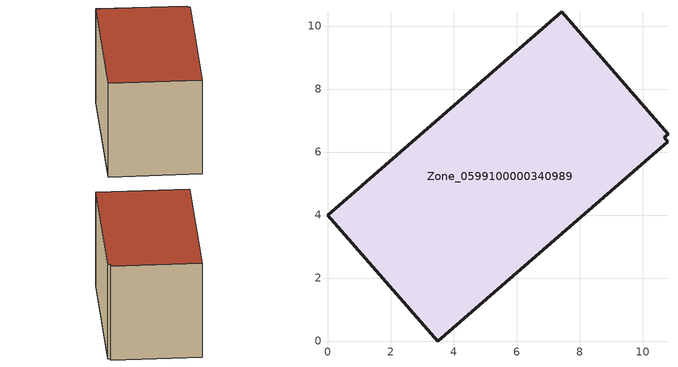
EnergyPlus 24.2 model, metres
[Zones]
Zone_0599100000340989
 floor ground (C_G): 10.8,6.32 3.5,0 0,3.99 7.43,10.45 10.81,6.56 10.69,6.46 z0
 wall outside (C_F): 0,3.99 3.5,0 10.8,6.32 10.69,6.46 10.81,6.56 7.43,10.45 0,3.99 z0:5.82
 roof outside (C_R): 3.5,0 10.8,6.32 10.69,6.46 10.81,6.56 7.43,10.45 0,3.99 z5.82
[BUILDING]
Pand.0599100000340989: North Axis=0; Terrain=City; Loads Convergence Tolerance Value=0.04; Temperature Convergence Tolerance Value=0.4; Solar Distribution=FullExterior; Maximum Number of Warmup Days=25; Minimum Number of Warmup Days=1
[Site:Location]
Rotterdam.The.Hague.AP_ZH_NLD Design_Conditions: Latitude=51.96; Longitude=4.45; Time Zone=1; Elevation=-4.5
[SITE:GROUNDTEMPERATURE:BUILDINGSURFACE]
18, 18, 18, 18, 18, 18, 18, 18, 18, 18, 18, 18
[MATERIAL] Thermal Absorptance=0.9; Solar Absorptance=0.7; Visible Absorptance=0.7
Name | Roughness | Thickness | Conductivity | Density | Specific Heat
G.TI.1992-2005 | MediumSmooth | 0.15 | 0.06 | 540 | 1210
F.TI.1992-2005 | Rough | 0.3 | 0.12 | 1920 | 840
R.TI.1992-2005 | MediumRough | 0.2 | 0.08 | 1500 | 1000
[CONSTRUCTION]
C_G: G.TI.1992-2005
C_F: F.TI.1992-2005
C_R: R.TI.1992-2005
[ZONE]
Zone_0599100000340989: Type=1; Multiplier=1; Ceiling Height=Autocalculate; Volume=Autocalculate; Floor Area=autocalculate; Part of Total Floor Area=Yes
[ZONEINFILTRATION:DESIGNFLOWRATE]
Infil_Zone_0599100000340989: Zone or ZoneList or Space or SpaceList=Zone_0599100000340989; Schedule=AlwaysOn; Design Flow Rate Calculation Method=Flow/Area; Flow Rate per Floor Area=0.0015; Constant Term Coefficient=1; Temperature Term Coefficient=0; Velocity Term Coefficient=0; Velocity Squared Term Coefficient=0
[HVACTEMPLATE:ZONE:IDEALLOADSAIRSYSTEM]
Zone_0599100000340989: Maximum Heating Supply Air Temperature=50; Minimum Cooling Supply Air Temperature=13; Maximum Heating Supply Air Humidity Ratio=0.0156; Minimum Cooling Supply Air Humidity Ratio=0.0077; Heating Limit=NoLimit; Cooling Limit=NoLimit; Dehumidification Control Type=ConstantSensibleHeatRatio; Cooling Sensible Heat Ratio=0.7; Dehumidification Setpoint=60; Humidification Control Type=None; Humidification Setpoint=30; Outdoor Air Method=None; Outdoor Air Flow Rate per Person=0.00944; Outdoor Air Flow Rate per Zone Floor Area=0; Outdoor Air Flow Rate per Zone=0; Demand Controlled Ventilation Type=None; Outdoor Air Economizer Type=NoEconomizer; Heat Recovery Type=None; Sensible Heat Recovery Effectiveness=0.7; Latent Heat Recovery Effectiveness=0.65
[ZONECONTROL:THERMOSTAT]
ThermostatControl_Zone_0599100000340989: Zone or ZoneList=Zone_0599100000340989; Control Type Schedule=DualSetpointControlType; Control 1=Thermostat_Zone_0599100000340989; Temperature Difference Between Cutout And Setpoint=0
[THERMOSTATSETPOINT:DUALSETPOINT]
Thermostat_Zone_0599100000340989: Heating Setpoint Temperature Schedule=HeatingSetpoint_Zone_0599100000340989; Cooling Setpoint Temperature Schedule=CoolingSetpoint_Zone_0599100000340989
[SCHEDULE:COMPACT]
HeatingSetpoint_Zone_0599100000340989: Through: 12/31, For: AllDays, Until: 24:00, 21
CoolingSetpoint_Zone_0599100000340989: Through: 12/31, For: AllDays, Until: 24:00, 24
DualSetpointControlType: Through: 12/31, For: AllDays, Until: 24:00, 4
AlwaysOn: Through: 12/31, For: AllDays, Until: 24:00, 1
